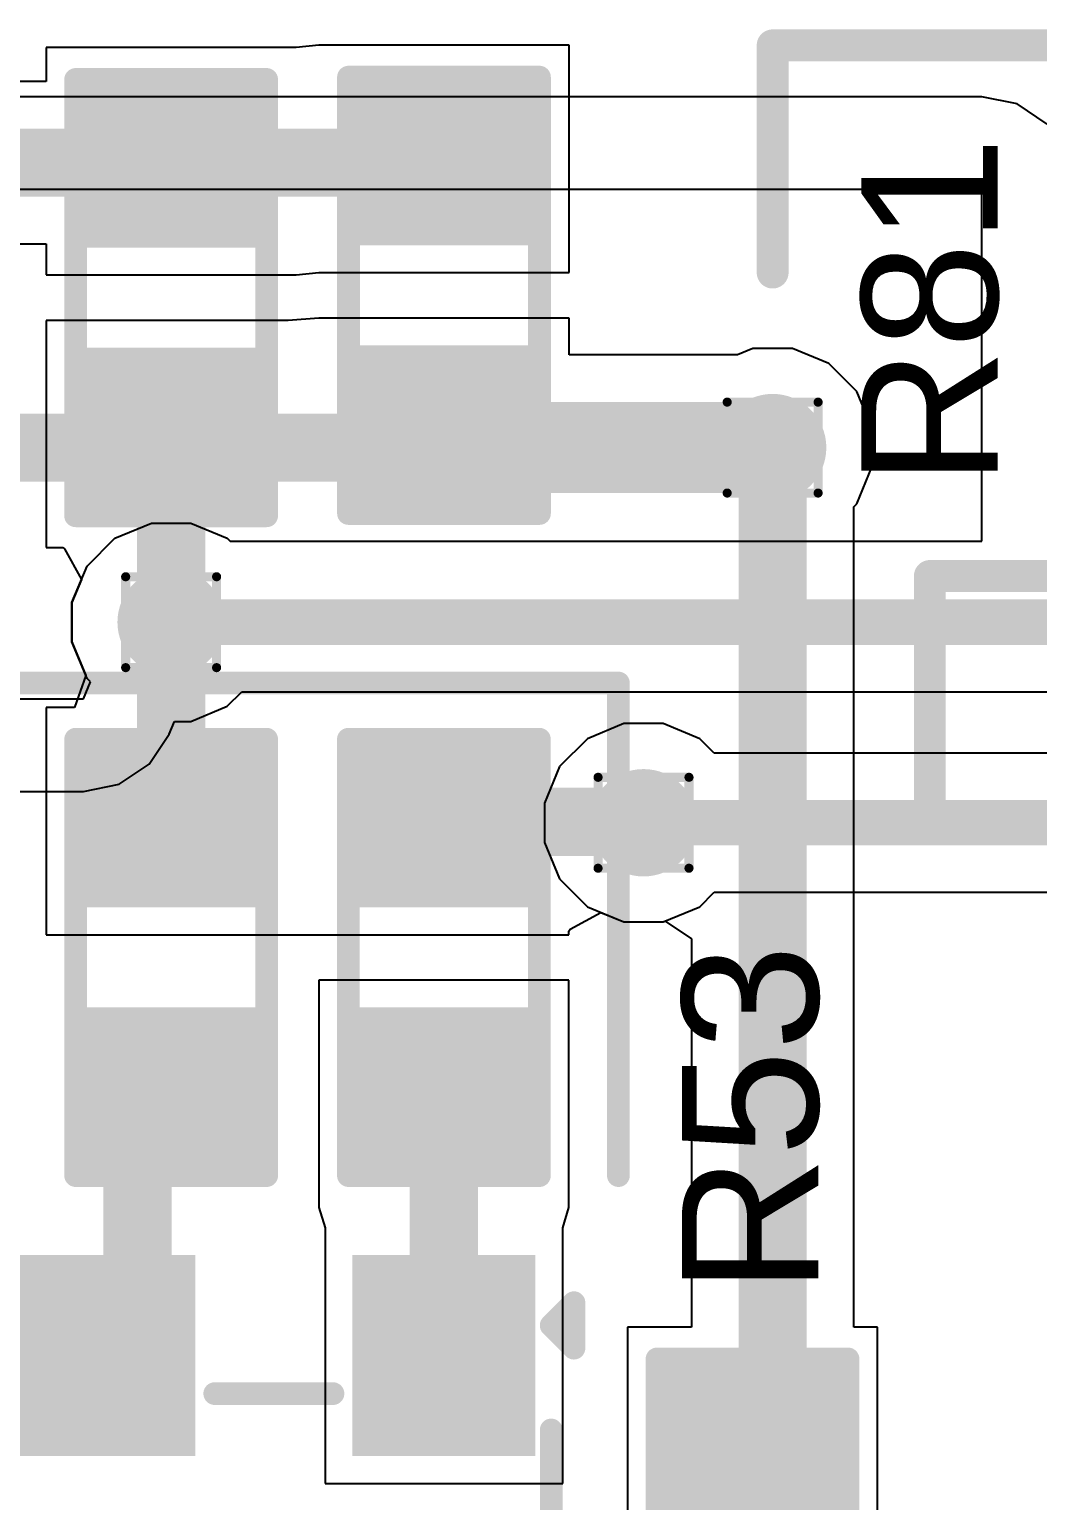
# Model space of a CAD drawing. Header units: inches. Extents: x -40 to 219, y 2 to 133.
# Drawn here: x 68.45 to 74.08, y 30.55 to 38.77 of the extents above; entities that cross this region are included whole.
import ezdxf

# ---------------------------------------------------------------- set-up
doc = ezdxf.new("R2010")
doc.units = ezdxf.units.IN
for name, color, linetype in [('Bottom Layer', 5, 'Continuous'), ('Drill Drawing', 1, 'Continuous'), ('Top Layer', 1, 'Continuous'), ('Top Overlay', 2, 'Continuous'), ('Top Paste', 8, 'Continuous'), ('Top Solder', 216, 'Continuous'), ('Via Holes', 16, 'Continuous')]:
    doc.layers.add(name, color=color, linetype=linetype)
doc.styles.add('Arial', font='', dxfattribs={"height": 0.2})
doc.styles.get('Arial').set_extended_font_data('Arial')

# ---------------------------------------------------------------- blocks, each defined once
blk = doc.blocks.new('R___0603_39')
at = {"layer": 'Top Layer'}
for points in [[(-0.381, 0.4445), (-0.381, -0.4445), (-1.143, -0.4445), (-1.143, 0.4445)], [(1.143, 0.4445), (1.143, -0.4445), (0.381, -0.4445), (0.381, 0.4445)]]:
    blk.add_hatch(color=1, dxfattribs=at).paths.add_polyline_path(points)
at = {"layer": 'Top Paste'}
for points in [[(-0.381, 0.4445), (-0.381, -0.4445), (-1.143, -0.4445), (-1.143, 0.4445)], [(1.143, 0.4445), (1.143, -0.4445), (0.381, -0.4445), (0.381, 0.4445)]]:
    blk.add_hatch(color=8, dxfattribs=at).paths.add_polyline_path(points)
at = {"layer": 'Top Solder'}
for points in [[(-0.2794, 0.5461), (-0.2794, -0.5461), (-1.2446, -0.5461), (-1.2446, 0.5461)], [(1.2446, 0.5461), (1.2446, -0.5461), (0.2794, -0.5461), (0.2794, 0.5461)]]:
    blk.add_hatch(color=216, dxfattribs=at).paths.add_polyline_path(points)
at = {"layer": 'Top Overlay'}
for points in [[(-1.2192, 0.5334, 0.127, 0.127, 0), (1.2192, 0.5334, 0.127, 0.127, 0)], [(-1.2192, 0.5334, 0.127, 0.127, 0), (-1.2192, -0.5334, 0.127, 0.127, 0)], [(1.2192, 0.5334, 0.127, 0.127, 0), (1.2192, -0.5334, 0.127, 0.127, 0)], [(-1.2192, -0.5334, 0.127, 0.127, 0), (1.2192, -0.5334, 0.127, 0.127, 0)]]:
    blk.add_lwpolyline(points, format="xyseb", dxfattribs=at)
for points in [[(-1.25095, 0.5334, 0.0635, 0.0635, 1), (-1.18745, 0.5334, 0.0635, 0.0635, 1)], [(-1.25095, 0.5334, 0.0635, 0.0635, 1), (-1.18745, 0.5334, 0.0635, 0.0635, 1)], [(1.18745, 0.5334, 0.0635, 0.0635, 1), (1.25095, 0.5334, 0.0635, 0.0635, 1)], [(1.18745, 0.5334, 0.0635, 0.0635, 1), (1.25095, 0.5334, 0.0635, 0.0635, 1)], [(-1.25095, -0.5334, 0.0635, 0.0635, 1), (-1.18745, -0.5334, 0.0635, 0.0635, 1)], [(-1.25095, -0.5334, 0.0635, 0.0635, 1), (-1.18745, -0.5334, 0.0635, 0.0635, 1)], [(1.18745, -0.5334, 0.0635, 0.0635, 1), (1.25095, -0.5334, 0.0635, 0.0635, 1)], [(1.18745, -0.5334, 0.0635, 0.0635, 1), (1.25095, -0.5334, 0.0635, 0.0635, 1)]]:
    blk.add_lwpolyline(points, format="xyseb", close=True, dxfattribs=at)
blk = doc.blocks.new('R___0603_43')
at = {"layer": 'Top Layer'}
for points in [[(-0.381, 0.4445), (-0.381, -0.4445), (-1.143, -0.4445), (-1.143, 0.4445)], [(1.143, 0.4445), (1.143, -0.4445), (0.381, -0.4445), (0.381, 0.4445)]]:
    blk.add_hatch(color=1, dxfattribs=at).paths.add_polyline_path(points)
at = {"layer": 'Top Paste'}
for points in [[(-0.381, 0.4445), (-0.381, -0.4445), (-1.143, -0.4445), (-1.143, 0.4445)], [(1.143, 0.4445), (1.143, -0.4445), (0.381, -0.4445), (0.381, 0.4445)]]:
    blk.add_hatch(color=8, dxfattribs=at).paths.add_polyline_path(points)
at = {"layer": 'Top Solder'}
for points in [[(-0.2794, 0.5461), (-0.2794, -0.5461), (-1.2446, -0.5461), (-1.2446, 0.5461)], [(1.2446, 0.5461), (1.2446, -0.5461), (0.2794, -0.5461), (0.2794, 0.5461)]]:
    blk.add_hatch(color=216, dxfattribs=at).paths.add_polyline_path(points)
at = {"layer": 'Top Overlay'}
for points in [[(1.2192, 0.5334, 0.127, 0.127, 0), (-1.2192, 0.5334, 0.127, 0.127, 0)], [(-1.2192, -0.5334, 0.127, 0.127, 0), (-1.2192, 0.5334, 0.127, 0.127, 0)], [(1.2192, -0.5334, 0.127, 0.127, 0), (1.2192, 0.5334, 0.127, 0.127, 0)], [(1.2192, -0.5334, 0.127, 0.127, 0), (-1.2192, -0.5334, 0.127, 0.127, 0)]]:
    blk.add_lwpolyline(points, format="xyseb", dxfattribs=at)
for points in [[(-1.25095, 0.5334, 0.0635, 0.0635, 1), (-1.18745, 0.5334, 0.0635, 0.0635, 1)], [(-1.25095, 0.5334, 0.0635, 0.0635, 1), (-1.18745, 0.5334, 0.0635, 0.0635, 1)], [(1.18745, 0.5334, 0.0635, 0.0635, 1), (1.25095, 0.5334, 0.0635, 0.0635, 1)], [(1.18745, 0.5334, 0.0635, 0.0635, 1), (1.25095, 0.5334, 0.0635, 0.0635, 1)], [(-1.25095, -0.5334, 0.0635, 0.0635, 1), (-1.18745, -0.5334, 0.0635, 0.0635, 1)], [(-1.25095, -0.5334, 0.0635, 0.0635, 1), (-1.18745, -0.5334, 0.0635, 0.0635, 1)], [(1.18745, -0.5334, 0.0635, 0.0635, 1), (1.25095, -0.5334, 0.0635, 0.0635, 1)], [(1.18745, -0.5334, 0.0635, 0.0635, 1), (1.25095, -0.5334, 0.0635, 0.0635, 1)]]:
    blk.add_lwpolyline(points, format="xyseb", close=True, dxfattribs=at)
blk = doc.blocks.new('R___0603_49')
at = {"layer": 'Top Layer'}
for points in [[(-0.381, 0.4445), (-0.381, -0.4445), (-1.143, -0.4445), (-1.143, 0.4445)], [(1.143, 0.4445), (1.143, -0.4445), (0.381, -0.4445), (0.381, 0.4445)]]:
    blk.add_hatch(color=1, dxfattribs=at).paths.add_polyline_path(points)
at = {"layer": 'Top Paste'}
for points in [[(-0.381, 0.4445), (-0.381, -0.4445), (-1.143, -0.4445), (-1.143, 0.4445)], [(1.143, 0.4445), (1.143, -0.4445), (0.381, -0.4445), (0.381, 0.4445)]]:
    blk.add_hatch(color=8, dxfattribs=at).paths.add_polyline_path(points)
at = {"layer": 'Top Solder'}
for points in [[(-0.2794, 0.5461), (-0.2794, -0.5461), (-1.2446, -0.5461), (-1.2446, 0.5461)], [(1.2446, 0.5461), (1.2446, -0.5461), (0.2794, -0.5461), (0.2794, 0.5461)]]:
    blk.add_hatch(color=216, dxfattribs=at).paths.add_polyline_path(points)
at = {"layer": 'Top Overlay'}
for points in [[(1.2192, 0.5334, 0.127, 0.127, 0), (-1.2192, 0.5334, 0.127, 0.127, 0)], [(-1.2192, -0.5334, 0.127, 0.127, 0), (-1.2192, 0.5334, 0.127, 0.127, 0)], [(1.2192, -0.5334, 0.127, 0.127, 0), (1.2192, 0.5334, 0.127, 0.127, 0)], [(1.2192, -0.5334, 0.127, 0.127, 0), (-1.2192, -0.5334, 0.127, 0.127, 0)]]:
    blk.add_lwpolyline(points, format="xyseb", dxfattribs=at)
for points in [[(-1.25095, 0.5334, 0.0635, 0.0635, 1), (-1.18745, 0.5334, 0.0635, 0.0635, 1)], [(-1.25095, 0.5334, 0.0635, 0.0635, 1), (-1.18745, 0.5334, 0.0635, 0.0635, 1)], [(1.18745, 0.5334, 0.0635, 0.0635, 1), (1.25095, 0.5334, 0.0635, 0.0635, 1)], [(1.18745, 0.5334, 0.0635, 0.0635, 1), (1.25095, 0.5334, 0.0635, 0.0635, 1)], [(-1.25095, -0.5334, 0.0635, 0.0635, 1), (-1.18745, -0.5334, 0.0635, 0.0635, 1)], [(-1.25095, -0.5334, 0.0635, 0.0635, 1), (-1.18745, -0.5334, 0.0635, 0.0635, 1)], [(1.18745, -0.5334, 0.0635, 0.0635, 1), (1.25095, -0.5334, 0.0635, 0.0635, 1)], [(1.18745, -0.5334, 0.0635, 0.0635, 1), (1.25095, -0.5334, 0.0635, 0.0635, 1)]]:
    blk.add_lwpolyline(points, format="xyseb", close=True, dxfattribs=at)
blk = doc.blocks.new('R___0603_65')
at = {"layer": 'Top Layer'}
for points in [[(-0.381, 0.4445), (-0.381, -0.4445), (-1.143, -0.4445), (-1.143, 0.4445)], [(1.143, 0.4445), (1.143, -0.4445), (0.381, -0.4445), (0.381, 0.4445)]]:
    blk.add_hatch(color=1, dxfattribs=at).paths.add_polyline_path(points)
at = {"layer": 'Top Paste'}
for points in [[(-0.381, 0.4445), (-0.381, -0.4445), (-1.143, -0.4445), (-1.143, 0.4445)], [(1.143, 0.4445), (1.143, -0.4445), (0.381, -0.4445), (0.381, 0.4445)]]:
    blk.add_hatch(color=8, dxfattribs=at).paths.add_polyline_path(points)
at = {"layer": 'Top Solder'}
for points in [[(-0.2794, 0.5461), (-0.2794, -0.5461), (-1.2446, -0.5461), (-1.2446, 0.5461)], [(1.2446, 0.5461), (1.2446, -0.5461), (0.2794, -0.5461), (0.2794, 0.5461)]]:
    blk.add_hatch(color=216, dxfattribs=at).paths.add_polyline_path(points)
at = {"layer": 'Top Overlay'}
for points in [[(1.2192, 0.5334, 0.127, 0.127, 0), (-1.2192, 0.5334, 0.127, 0.127, 0)], [(-1.2192, -0.5334, 0.127, 0.127, 0), (-1.2192, 0.5334, 0.127, 0.127, 0)], [(1.2192, -0.5334, 0.127, 0.127, 0), (1.2192, 0.5334, 0.127, 0.127, 0)], [(1.2192, -0.5334, 0.127, 0.127, 0), (-1.2192, -0.5334, 0.127, 0.127, 0)]]:
    blk.add_lwpolyline(points, format="xyseb", dxfattribs=at)
for points in [[(-1.25095, 0.5334, 0.0635, 0.0635, 1), (-1.18745, 0.5334, 0.0635, 0.0635, 1)], [(-1.25095, 0.5334, 0.0635, 0.0635, 1), (-1.18745, 0.5334, 0.0635, 0.0635, 1)], [(1.18745, 0.5334, 0.0635, 0.0635, 1), (1.25095, 0.5334, 0.0635, 0.0635, 1)], [(1.18745, 0.5334, 0.0635, 0.0635, 1), (1.25095, 0.5334, 0.0635, 0.0635, 1)], [(-1.25095, -0.5334, 0.0635, 0.0635, 1), (-1.18745, -0.5334, 0.0635, 0.0635, 1)], [(-1.25095, -0.5334, 0.0635, 0.0635, 1), (-1.18745, -0.5334, 0.0635, 0.0635, 1)], [(1.18745, -0.5334, 0.0635, 0.0635, 1), (1.25095, -0.5334, 0.0635, 0.0635, 1)], [(1.18745, -0.5334, 0.0635, 0.0635, 1), (1.25095, -0.5334, 0.0635, 0.0635, 1)]]:
    blk.add_lwpolyline(points, format="xyseb", close=True, dxfattribs=at)
blk = doc.blocks.new('R___0603_66')
at = {"layer": 'Top Layer'}
for points in [[(-0.381, 0.4445), (-0.381, -0.4445), (-1.143, -0.4445), (-1.143, 0.4445)], [(1.143, 0.4445), (1.143, -0.4445), (0.381, -0.4445), (0.381, 0.4445)]]:
    blk.add_hatch(color=1, dxfattribs=at).paths.add_polyline_path(points)
at = {"layer": 'Top Paste'}
for points in [[(-0.381, 0.4445), (-0.381, -0.4445), (-1.143, -0.4445), (-1.143, 0.4445)], [(1.143, 0.4445), (1.143, -0.4445), (0.381, -0.4445), (0.381, 0.4445)]]:
    blk.add_hatch(color=8, dxfattribs=at).paths.add_polyline_path(points)
at = {"layer": 'Top Solder'}
for points in [[(-0.2794, 0.5461), (-0.2794, -0.5461), (-1.2446, -0.5461), (-1.2446, 0.5461)], [(1.2446, 0.5461), (1.2446, -0.5461), (0.2794, -0.5461), (0.2794, 0.5461)]]:
    blk.add_hatch(color=216, dxfattribs=at).paths.add_polyline_path(points)
at = {"layer": 'Top Overlay'}
for points in [[(-1.2192, 0.5334, 0.127, 0.127, 0), (1.2192, 0.5334, 0.127, 0.127, 0)], [(-1.2192, 0.5334, 0.127, 0.127, 0), (-1.2192, -0.5334, 0.127, 0.127, 0)], [(1.2192, 0.5334, 0.127, 0.127, 0), (1.2192, -0.5334, 0.127, 0.127, 0)], [(-1.2192, -0.5334, 0.127, 0.127, 0), (1.2192, -0.5334, 0.127, 0.127, 0)]]:
    blk.add_lwpolyline(points, format="xyseb", dxfattribs=at)
for points in [[(-1.25095, 0.5334, 0.0635, 0.0635, 1), (-1.18745, 0.5334, 0.0635, 0.0635, 1)], [(-1.25095, 0.5334, 0.0635, 0.0635, 1), (-1.18745, 0.5334, 0.0635, 0.0635, 1)], [(1.18745, 0.5334, 0.0635, 0.0635, 1), (1.25095, 0.5334, 0.0635, 0.0635, 1)], [(1.18745, 0.5334, 0.0635, 0.0635, 1), (1.25095, 0.5334, 0.0635, 0.0635, 1)], [(-1.25095, -0.5334, 0.0635, 0.0635, 1), (-1.18745, -0.5334, 0.0635, 0.0635, 1)], [(-1.25095, -0.5334, 0.0635, 0.0635, 1), (-1.18745, -0.5334, 0.0635, 0.0635, 1)], [(1.18745, -0.5334, 0.0635, 0.0635, 1), (1.25095, -0.5334, 0.0635, 0.0635, 1)], [(1.18745, -0.5334, 0.0635, 0.0635, 1), (1.25095, -0.5334, 0.0635, 0.0635, 1)]]:
    blk.add_lwpolyline(points, format="xyseb", close=True, dxfattribs=at)
blk = doc.blocks.new('SOT_23_128')
at = {"layer": 'Top Layer'}
for points in [[(-0.41, 1.46), (0.41, 1.46), (0.41, 0.54), (-0.41, 0.54)], [(-1.36, -0.54), (-0.54, -0.54), (-0.54, -1.46), (-1.36, -1.46)], [(0.54, -0.54), (1.36, -0.54), (1.36, -1.46), (0.54, -1.46)]]:
    blk.add_hatch(color=1, dxfattribs=at).paths.add_polyline_path(points)
at = {"layer": 'Top Paste'}
for points in [[(-0.41, 1.46), (0.41, 1.46), (0.41, 0.54), (-0.41, 0.54)], [(-1.36, -0.54), (-0.54, -0.54), (-0.54, -1.46), (-1.36, -1.46)], [(0.54, -0.54), (1.36, -0.54), (1.36, -1.46), (0.54, -1.46)]]:
    blk.add_hatch(color=8, dxfattribs=at).paths.add_polyline_path(points)
at = {"layer": 'Top Solder'}
for points in [[(-0.5116, 1.5616), (0.5116, 1.5616), (0.5116, 0.4384), (-0.5116, 0.4384)], [(-1.4616, -0.4384), (-0.4384, -0.4384), (-0.4384, -1.5616), (-1.4616, -1.5616)], [(0.4384, -0.4384), (1.4616, -0.4384), (1.4616, -1.5616), (0.4384, -1.5616)]]:
    blk.add_hatch(color=216, dxfattribs=at).paths.add_polyline_path(points)
at = {"layer": 'Top Overlay'}
for points in [[(-1.5494, 0.8128, 0.127, 0.127, 0), (-1.5494, -0.5842, 0.127, 0.127, 0)], [(-0.5588, 0.8128, 0.127, 0.127, 0), (-1.5494, 0.8128, 0.127, 0.127, 0)], [(1.5494, 0.8128, 0.127, 0.127, 0), (0.5588, 0.8128, 0.127, 0.127, 0)], [(1.5494, -0.5842, 0.127, 0.127, 0), (1.5494, 0.8128, 0.127, 0.127, 0)], [(0.3302, -0.7874, 0.127, 0.127, 0), (-0.3302, -0.7874, 0.127, 0.127, 0)], [(-1.5494, -1.1684, 0.127, 0.127, 0), (-1.6764, -1.0414, 0.127, 0.127, 0)], [(-1.6764, -1.0414, 0.127, 0.127, 0), (-1.6764, -1.2954, 0.127, 0.127, 0)], [(-1.5494, -1.1684, 0.127, 0.127, 0), (-1.6764, -1.2954, 0.127, 0.127, 0)]]:
    blk.add_lwpolyline(points, format="xyseb", dxfattribs=at)
for points in [[(-1.5812, 0.8128, 0.0635, 0.0635, 1), (-1.5176, 0.8128, 0.0635, 0.0635, 1)], [(-1.5812, 0.8128, 0.0635, 0.0635, 1), (-1.5176, 0.8128, 0.0635, 0.0635, 1)], [(-0.5905, 0.8128, 0.0635, 0.0635, 1), (-0.5271, 0.8128, 0.0635, 0.0635, 1)], [(0.5271, 0.8128, 0.0635, 0.0635, 1), (0.5905, 0.8128, 0.0635, 0.0635, 1)], [(1.5176, 0.8128, 0.0635, 0.0635, 1), (1.5812, 0.8128, 0.0635, 0.0635, 1)], [(1.5176, 0.8128, 0.0635, 0.0635, 1), (1.5812, 0.8128, 0.0635, 0.0635, 1)], [(-1.5812, -0.5842, 0.0635, 0.0635, 1), (-1.5177, -0.5842, 0.0635, 0.0635, 1)], [(1.5177, -0.5842, 0.0635, 0.0635, 1), (1.5812, -0.5842, 0.0635, 0.0635, 1)], [(-0.3619, -0.7874, 0.0635, 0.0635, 1), (-0.2984, -0.7874, 0.0635, 0.0635, 1)], [(0.2984, -0.7874, 0.0635, 0.0635, 1), (0.3619, -0.7874, 0.0635, 0.0635, 1)], [(-1.7082, -1.0414, 0.0635, 0.0635, 1), (-1.6446, -1.0414, 0.0635, 0.0635, 1)], [(-1.7082, -1.0414, 0.0635, 0.0635, 1), (-1.6446, -1.0414, 0.0635, 0.0635, 1)], [(-1.5812, -1.1684, 0.0635, 0.0635, 1), (-1.5176, -1.1684, 0.0635, 0.0635, 1)], [(-1.5812, -1.1684, 0.0635, 0.0635, 1), (-1.5176, -1.1684, 0.0635, 0.0635, 1)], [(-1.7082, -1.2954, 0.0635, 0.0635, 1), (-1.6446, -1.2954, 0.0635, 0.0635, 1)], [(-1.7082, -1.2954, 0.0635, 0.0635, 1), (-1.6446, -1.2954, 0.0635, 0.0635, 1)]]:
    blk.add_lwpolyline(points, format="xyseb", close=True, dxfattribs=at)

msp = doc.modelspace()

# ---------------------------------------------------------------- hatches: boundary and pattern name
at = {"layer": 'Bottom Layer'}
h = msp.add_hatch(color=5, dxfattribs=at)
edge = h.paths.add_edge_path()
edge.add_arc((72.605, 36.4368), 0.3, 0, 360)
h = msp.add_hatch(color=5, dxfattribs=at)
edge = h.paths.add_edge_path()
edge.add_arc((69.2448, 35.4611), 0.3, 0, 360)
h = msp.add_hatch(color=5, dxfattribs=at)
edge = h.paths.add_edge_path()
edge.add_arc((71.8837, 34.3403), 0.3, 0, 360)
at = {"layer": 'Top Layer'}
h = msp.add_hatch(color=1, dxfattribs=at)
edge = h.paths.add_edge_path()
edge.add_arc((72.605, 36.4368), 0.3, 0, 360)
h = msp.add_hatch(color=1, dxfattribs=at)
edge = h.paths.add_edge_path()
edge.add_arc((69.2448, 35.4611), 0.3, 0, 360)
h = msp.add_hatch(color=1, dxfattribs=at)
edge = h.paths.add_edge_path()
edge.add_arc((71.8837, 34.3403), 0.3, 0, 360)
at = {"layer": 'Via Holes'}
h = msp.add_hatch(color=7, dxfattribs=at)
edge = h.paths.add_edge_path()
edge.add_arc((72.605, 36.4368), 0.15, 0, 360)
h = msp.add_hatch(color=7, dxfattribs=at)
edge = h.paths.add_edge_path()
edge.add_arc((69.2448, 35.4611), 0.15, 0, 360)
h = msp.add_hatch(color=7, dxfattribs=at)
edge = h.paths.add_edge_path()
edge.add_arc((71.8837, 34.3403), 0.15, 0, 360)

# ---------------------------------------------------------------- linework, layer by layer
at = {"layer": 'Bottom Layer'}
for p, q in [((73.7732, 38.3963), (66.1398, 38.3963)), ((73.9714, 38.3569), (73.7732, 38.3963)), ((74.1395, 38.2446), (73.9714, 38.3569)), ((73.7732, 37.8784), (66.1398, 37.8784)), ((73.7732, 35.9143), (73.7732, 37.8784)), ((68.931, 35.9307), (69.1346, 36.0151)), ((69.1346, 36.0151), (69.355, 36.0151)), ((69.355, 36.0151), (69.5586, 35.9307)), ((68.7751, 35.7749), (68.931, 35.9307)), ((69.5586, 35.9307), (69.5751, 35.9143)), ((69.5751, 35.9143), (73.7732, 35.9143)), ((68.6908, 35.5713), (68.7751, 35.7749)), ((68.6908, 35.3509), (68.6908, 35.5713)), ((68.7751, 35.1473), (68.6908, 35.3509)), ((68.7561, 35.0336), (68.7949, 35.1275)), ((68.7949, 35.1275), (68.7751, 35.1473)), ((63.8769, 35.0336), (68.7561, 35.0336)), ((69.5586, 34.9914), (69.6398, 35.0726)), ((69.6398, 35.0726), (86.0274, 35.0726)), ((69.355, 34.9071), (69.5586, 34.9914)), ((69.2346, 34.8354), (69.2643, 34.9071)), ((69.2643, 34.9071), (69.355, 34.9071)), ((71.7735, 34.8943), (71.5699, 34.81)), ((71.9939, 34.8943), (71.7735, 34.8943)), ((72.1976, 34.81), (71.9939, 34.8943)), ((69.1223, 34.6674), (69.2346, 34.8354)), ((71.5699, 34.81), (71.4141, 34.6541)), ((72.2788, 34.7288), (72.1976, 34.81)), ((86.7417, 34.7288), (72.2788, 34.7288)), ((68.9543, 34.5551), (69.1223, 34.6673)), ((69.1223, 34.6673), (69.1223, 34.6674)), ((71.4141, 34.6541), (71.3297, 34.4505)), ((68.7561, 34.5156), (68.9543, 34.5551)), ((64.1297, 34.5156), (68.7561, 34.5156)), ((68.7561, 34.5156), (68.7561, 34.5156)), ((71.3297, 34.4505), (71.3297, 34.2301)), ((71.3297, 34.2301), (71.4141, 34.0265)), ((71.4141, 34.0265), (71.5699, 33.8706)), ((71.5699, 33.8706), (71.7735, 33.7863)), ((71.9939, 33.7863), (72.1976, 33.8706)), ((72.1976, 33.8706), (72.2788, 33.9518)), ((72.2788, 33.9518), (86.7417, 33.9518)), ((71.7735, 33.7863), (71.9939, 33.7863))]:
    msp.add_line(p, q, dxfattribs=at)
for points in [[(62.788, 36.4368, 0.381, 0.381, 0), (72.351, 36.4368, 0.381, 0.381, 0)], [(69.2448, 35.4611, 0.254, 0.254, 0), (86.0274, 35.4611, 0.254, 0.254, 0)], [(71.8837, 34.3403, 0.254, 0.254, 0), (86.7417, 34.3403, 0.254, 0.254, 0)]]:
    msp.add_lwpolyline(points, format="xyseb", dxfattribs=at)
for points in [[(72.2558, 36.4368, 0.1905, 0.1905, 1), (72.4463, 36.4368, 0.1905, 0.1905, 1)], [(69.1813, 35.4611, 0.127, 0.127, 1), (69.3083, 35.4611, 0.127, 0.127, 1)], [(71.8202, 34.3403, 0.127, 0.127, 1), (71.9472, 34.3403, 0.127, 0.127, 1)]]:
    msp.add_lwpolyline(points, format="xyseb", close=True, dxfattribs=at)
at = {"layer": 'Drill Drawing'}
for points in [[(72.351, 36.6908, 0.0508, 0.0508, 0), (72.859, 36.6908, 0.0508, 0.0508, 0)], [(72.351, 36.1828, 0.0508, 0.0508, 0), (72.351, 36.6908, 0.0508, 0.0508, 0)], [(72.859, 36.1828, 0.0508, 0.0508, 0), (72.859, 36.6908, 0.0508, 0.0508, 0)], [(72.351, 36.1828, 0.0508, 0.0508, 0), (72.859, 36.1828, 0.0508, 0.0508, 0)], [(68.9908, 35.7151, 0.0508, 0.0508, 0), (69.4988, 35.7151, 0.0508, 0.0508, 0)], [(68.9908, 35.2071, 0.0508, 0.0508, 0), (68.9908, 35.7151, 0.0508, 0.0508, 0)], [(69.4988, 35.2071, 0.0508, 0.0508, 0), (69.4988, 35.7151, 0.0508, 0.0508, 0)], [(68.9908, 35.2071, 0.0508, 0.0508, 0), (69.4988, 35.2071, 0.0508, 0.0508, 0)], [(71.6297, 34.5943, 0.0508, 0.0508, 0), (72.1377, 34.5943, 0.0508, 0.0508, 0)], [(71.6297, 34.0863, 0.0508, 0.0508, 0), (71.6297, 34.5943, 0.0508, 0.0508, 0)], [(72.1377, 34.0863, 0.0508, 0.0508, 0), (72.1377, 34.5943, 0.0508, 0.0508, 0)], [(71.6297, 34.0863, 0.0508, 0.0508, 0), (72.1377, 34.0863, 0.0508, 0.0508, 0)]]:
    msp.add_lwpolyline(points, format="xyseb", dxfattribs=at)
for points in [[(72.3383, 36.6908, 0.0254, 0.0254, 1), (72.3637, 36.6908, 0.0254, 0.0254, 1)], [(72.3383, 36.6908, 0.0254, 0.0254, 1), (72.3637, 36.6908, 0.0254, 0.0254, 1)], [(72.8463, 36.6908, 0.0254, 0.0254, 1), (72.8717, 36.6908, 0.0254, 0.0254, 1)], [(72.8463, 36.6908, 0.0254, 0.0254, 1), (72.8717, 36.6908, 0.0254, 0.0254, 1)], [(72.3383, 36.1828, 0.0254, 0.0254, 1), (72.3637, 36.1828, 0.0254, 0.0254, 1)], [(72.3383, 36.1828, 0.0254, 0.0254, 1), (72.3637, 36.1828, 0.0254, 0.0254, 1)], [(72.8463, 36.1828, 0.0254, 0.0254, 1), (72.8717, 36.1828, 0.0254, 0.0254, 1)], [(72.8463, 36.1828, 0.0254, 0.0254, 1), (72.8717, 36.1828, 0.0254, 0.0254, 1)], [(68.9781, 35.7151, 0.0254, 0.0254, 1), (69.0035, 35.7151, 0.0254, 0.0254, 1)], [(68.9781, 35.7151, 0.0254, 0.0254, 1), (69.0035, 35.7151, 0.0254, 0.0254, 1)], [(69.4861, 35.7151, 0.0254, 0.0254, 1), (69.5115, 35.7151, 0.0254, 0.0254, 1)], [(69.4861, 35.7151, 0.0254, 0.0254, 1), (69.5115, 35.7151, 0.0254, 0.0254, 1)], [(68.9781, 35.2071, 0.0254, 0.0254, 1), (69.0035, 35.2071, 0.0254, 0.0254, 1)], [(68.9781, 35.2071, 0.0254, 0.0254, 1), (69.0035, 35.2071, 0.0254, 0.0254, 1)], [(69.4861, 35.2071, 0.0254, 0.0254, 1), (69.5115, 35.2071, 0.0254, 0.0254, 1)], [(69.4861, 35.2071, 0.0254, 0.0254, 1), (69.5115, 35.2071, 0.0254, 0.0254, 1)], [(71.617, 34.5943, 0.0254, 0.0254, 1), (71.6424, 34.5943, 0.0254, 0.0254, 1)], [(71.617, 34.5943, 0.0254, 0.0254, 1), (71.6424, 34.5943, 0.0254, 0.0254, 1)], [(72.125, 34.5943, 0.0254, 0.0254, 1), (72.1504, 34.5943, 0.0254, 0.0254, 1)], [(72.125, 34.5943, 0.0254, 0.0254, 1), (72.1504, 34.5943, 0.0254, 0.0254, 1)], [(71.617, 34.0863, 0.0254, 0.0254, 1), (71.6424, 34.0863, 0.0254, 0.0254, 1)], [(71.617, 34.0863, 0.0254, 0.0254, 1), (71.6424, 34.0863, 0.0254, 0.0254, 1)], [(72.125, 34.0863, 0.0254, 0.0254, 1), (72.1504, 34.0863, 0.0254, 0.0254, 1)], [(72.125, 34.0863, 0.0254, 0.0254, 1), (72.1504, 34.0863, 0.0254, 0.0254, 1)]]:
    msp.add_lwpolyline(points, format="xyseb", close=True, dxfattribs=at)
at = {"layer": 'Top Layer'}
for p, q in [((69.9433, 38.6718), (68.5463, 38.6718)), ((68.5463, 38.6718), (68.5463, 38.4824)), ((70.0705, 38.6847), (69.9433, 38.6718)), ((69.9433, 38.6718), (69.9433, 38.6718)), ((70.1158, 38.6847), (70.0705, 38.6847)), ((70.0705, 38.6847), (70.0705, 38.6847)), ((71.4675, 38.6847), (70.1158, 38.6847)), ((71.4675, 37.4147), (71.4675, 38.6847)), ((68.5463, 38.4824), (67.2251, 38.4824)), ((67.2251, 37.576), (68.5463, 37.576)), ((68.5463, 37.576), (68.5463, 37.4018)), ((69.9433, 37.4018), (70.0705, 37.4147)), ((70.0705, 37.4147), (70.0705, 37.4147)), ((70.0705, 37.4147), (71.4675, 37.4147)), ((68.5463, 37.4018), (69.898, 37.4018)), ((69.898, 37.4018), (69.9433, 37.4018)), ((69.9433, 37.4018), (69.9433, 37.4018)), ((70.0705, 37.1607), (69.898, 37.1478)), ((70.1158, 37.1607), (70.0705, 37.1607)), ((71.4675, 37.1607), (70.1158, 37.1607)), ((71.4675, 36.9547), (71.4675, 37.1607)), ((69.898, 37.1478), (68.5463, 37.1478)), ((68.5463, 37.1478), (68.5463, 35.8778)), ((72.4078, 36.9547), (71.4675, 36.9547)), ((72.4948, 36.9908), (72.4078, 36.9547)), ((72.7152, 36.9908), (72.4948, 36.9908)), ((72.9188, 36.9064), (72.7152, 36.9908)), ((73.0747, 36.7506), (72.9188, 36.9064)), ((73.159, 36.547), (73.0747, 36.7506)), ((73.159, 36.3266), (73.159, 36.547)), ((73.0747, 36.123), (73.159, 36.3266)), ((73.0582, 36.1065), (73.0747, 36.123)), ((73.0582, 31.522), (73.0582, 36.1065)), ((68.5463, 35.8778), (68.64, 35.8778)), ((68.64, 35.8778), (68.6499, 35.8702)), ((68.6499, 35.8702), (68.7441, 35.7)), ((68.7441, 35.7), (68.6908, 35.5713)), ((68.6908, 35.5713), (68.6908, 35.3509)), ((68.6908, 35.3509), (68.7688, 35.1627)), ((68.7688, 35.1627), (68.7052, 34.9849)), ((68.7052, 34.9849), (68.5464, 34.9849)), ((68.5464, 34.9849), (68.5464, 33.7149)), ((71.4746, 33.7453), (71.6449, 33.8396)), ((71.6449, 33.8396), (71.7735, 33.7863)), ((71.9939, 33.7863), (72.004, 33.7905)), ((72.004, 33.7905), (72.1518, 33.6917)), ((68.5464, 33.7149), (69.8924, 33.7149)), ((69.8924, 33.7149), (69.9434, 33.7149)), ((69.9434, 33.7149), (70.1186, 33.7149)), ((70.1186, 33.7149), (71.4671, 33.7149)), ((71.4671, 33.7354), (71.4746, 33.7453)), ((71.4671, 33.7149), (71.4671, 33.7354)), ((71.7735, 33.7863), (71.9939, 33.7863)), ((72.1518, 33.6917), (72.1518, 31.522)), ((71.4671, 33.4609), (70.0701, 33.4609)), ((70.0701, 33.4609), (70.0701, 32.2405)), ((71.4671, 32.2405), (71.4671, 33.4609)), ((70.0701, 32.2405), (70.0701, 32.1909)), ((71.4671, 32.1909), (71.4671, 32.2405)), ((70.0701, 32.1909), (70.0701, 32.1909)), ((70.0701, 32.1909), (70.1046, 32.077)), ((71.4326, 32.077), (71.4671, 32.1909)), ((71.4671, 32.1909), (71.4671, 32.1909)), ((70.1046, 32.077), (70.1046, 32.077)), ((70.1046, 32.077), (70.1046, 30.649)), ((71.4326, 30.649), (71.4326, 32.077)), ((71.4326, 32.077), (71.4326, 32.077)), ((72.1518, 31.522), (71.7941, 31.522)), ((71.7941, 31.522), (71.7941, 30.252)), ((73.1911, 31.522), (73.0582, 31.522)), ((73.1911, 30.252), (73.1911, 31.522)), ((70.1046, 30.649), (71.4326, 30.649))]:
    msp.add_line(p, q, dxfattribs=at)
for points in [[(70.7485, 38.0292, 0.381, 0.381, 0), (70.769, 38.0497, 0.381, 0.381, 0)], [(66.5816, 38.0292, 0.381, 0.381, 0), (70.7485, 38.0292, 0.381, 0.381, 0)], [(69.2449, 36.5256, 0.381, 0.381, 0), (69.245, 36.5257, 0.381, 0.381, 0)], [(69.2449, 34.35, 0.381, 0.381, 0), (69.2449, 36.5256, 0.381, 0.381, 0)], [(70.769, 36.5257, 0.381, 0.381, 0), (70.8579, 36.4368, 0.381, 0.381, 0)], [(70.8579, 36.4368, 0.508, 0.508, 0), (72.605, 36.4368, 0.508, 0.508, 0)], [(72.605, 30.9596, 0.381, 0.381, 0), (72.605, 36.4368, 0.381, 0.381, 0)], [(69.2448, 34.3499, 0.381, 0.381, 0), (69.2449, 34.35, 0.381, 0.381, 0)], [(70.7686, 34.3499, 0.381, 0.381, 0), (70.7734, 34.3451, 0.381, 0.381, 0)], [(70.7734, 34.3451, 0.381, 0.381, 0), (71.8789, 34.3451, 0.381, 0.381, 0)], [(71.8789, 34.3451, 0.381, 0.381, 0), (71.8837, 34.3403, 0.381, 0.381, 0)], [(69.0567, 32.6378, 0.381, 0.381, 0), (69.2448, 32.8259, 0.381, 0.381, 0)], [(70.7686, 31.363, 0.381, 0.381, 0), (70.7686, 32.8259, 0.381, 0.381, 0)], [(69.0567, 31.4278, 0.381, 0.381, 0), (69.0567, 32.6378, 0.381, 0.381, 0)], [(67.5111, 31.363, 0.381, 0.381, 0), (68.8686, 31.363, 0.381, 0.381, 0)], [(72.351, 30.9596, 0.381, 0.381, 0), (72.4236, 30.887, 0.381, 0.381, 0)]]:
    msp.add_lwpolyline(points, format="xyseb", dxfattribs=at)
for points in [[(70.6737, 38.0497, 0.1905, 0.1905, 1), (70.8642, 38.0497, 0.1905, 0.1905, 1)], [(70.6533, 38.0292, 0.1905, 0.1905, 1), (70.8438, 38.0292, 0.1905, 0.1905, 1)], [(70.6533, 38.0292, 0.1905, 0.1905, 1), (70.8438, 38.0292, 0.1905, 0.1905, 1)], [(69.1496, 36.5256, 0.1905, 0.1905, 1), (69.3401, 36.5256, 0.1905, 0.1905, 1)], [(69.1496, 36.5256, 0.1905, 0.1905, 1), (69.3401, 36.5256, 0.1905, 0.1905, 1)], [(69.1497, 36.5257, 0.1905, 0.1905, 1), (69.3402, 36.5257, 0.1905, 0.1905, 1)], [(70.6737, 36.5257, 0.1905, 0.1905, 1), (70.8642, 36.5257, 0.1905, 0.1905, 1)], [(70.7309, 36.4368, 0.254, 0.254, 1), (70.9849, 36.4368, 0.254, 0.254, 1)], [(72.478, 36.4368, 0.254, 0.254, 1), (72.732, 36.4368, 0.254, 0.254, 1)], [(70.7626, 36.4368, 0.1905, 0.1905, 1), (70.9531, 36.4368, 0.1905, 0.1905, 1)], [(72.5098, 36.4368, 0.1905, 0.1905, 1), (72.7003, 36.4368, 0.1905, 0.1905, 1)], [(69.1495, 34.3499, 0.1905, 0.1905, 1), (69.34, 34.3499, 0.1905, 0.1905, 1)], [(69.1496, 34.35, 0.1905, 0.1905, 1), (69.3401, 34.35, 0.1905, 0.1905, 1)], [(69.1496, 34.35, 0.1905, 0.1905, 1), (69.3401, 34.35, 0.1905, 0.1905, 1)], [(70.6734, 34.3499, 0.1905, 0.1905, 1), (70.8639, 34.3499, 0.1905, 0.1905, 1)], [(70.6782, 34.3451, 0.1905, 0.1905, 1), (70.8687, 34.3451, 0.1905, 0.1905, 1)], [(70.6782, 34.3451, 0.1905, 0.1905, 1), (70.8687, 34.3451, 0.1905, 0.1905, 1)], [(71.7837, 34.3451, 0.1905, 0.1905, 1), (71.9742, 34.3451, 0.1905, 0.1905, 1)], [(71.7837, 34.3451, 0.1905, 0.1905, 1), (71.9742, 34.3451, 0.1905, 0.1905, 1)], [(71.7885, 34.3403, 0.1905, 0.1905, 1), (71.979, 34.3403, 0.1905, 0.1905, 1)], [(69.1495, 32.8259, 0.1905, 0.1905, 1), (69.34, 32.8259, 0.1905, 0.1905, 1)], [(70.6734, 32.8259, 0.1905, 0.1905, 1), (70.8639, 32.8259, 0.1905, 0.1905, 1)], [(68.9615, 32.6378, 0.1905, 0.1905, 1), (69.152, 32.6378, 0.1905, 0.1905, 1)], [(68.9615, 32.6378, 0.1905, 0.1905, 1), (69.152, 32.6378, 0.1905, 0.1905, 1)], [(68.9615, 31.4278, 0.1905, 0.1905, 1), (69.152, 31.4278, 0.1905, 0.1905, 1)], [(68.7734, 31.363, 0.1905, 0.1905, 1), (68.9639, 31.363, 0.1905, 0.1905, 1)], [(70.6734, 31.363, 0.1905, 0.1905, 1), (70.8639, 31.363, 0.1905, 0.1905, 1)], [(72.2558, 30.9596, 0.1905, 0.1905, 1), (72.4463, 30.9596, 0.1905, 0.1905, 1)], [(72.3284, 30.887, 0.1905, 0.1905, 1), (72.5189, 30.887, 0.1905, 0.1905, 1)], [(72.5098, 30.9596, 0.1905, 0.1905, 1), (72.7003, 30.9596, 0.1905, 0.1905, 1)]]:
    msp.add_lwpolyline(points, format="xyseb", close=True, dxfattribs=at)
at = {"layer": 'Top Overlay'}
for points in [[(72.605, 37.4147, 0.1778, 0.1778, 0), (72.605, 38.6847, 0.1778, 0.1778, 0)], [(72.605, 38.6847, 0.1778, 0.1778, 0), (78.0113, 38.6847, 0.1778, 0.1778, 0)], [(73.4833, 34.3403, 0.1778, 0.1778, 0), (73.4833, 35.7194, 0.1778, 0.1778, 0)], [(73.4833, 35.7194, 0.1778, 0.1778, 0), (78.0113, 35.7194, 0.1778, 0.1778, 0)], [(73.4833, 34.3403, 0.127, 0.127, 0), (73.4833, 35.7194, 0.127, 0.127, 0)], [(65.0117, 35.1212, 0.127, 0.127, 0), (71.7433, 35.1212, 0.127, 0.127, 0)], [(71.7433, 32.3687, 0.127, 0.127, 0), (71.7433, 35.1212, 0.127, 0.127, 0)], [(71.8837, 34.3403, 0.1778, 0.1778, 0), (73.4833, 34.3403, 0.1778, 0.1778, 0)], [(71.8837, 34.3403, 0.127, 0.127, 0), (73.4833, 34.3403, 0.127, 0.127, 0)]]:
    msp.add_lwpolyline(points, format="xyseb", dxfattribs=at)
for points in [[(72.5606, 38.6847, 0.0889, 0.0889, 1), (72.6495, 38.6847, 0.0889, 0.0889, 1)], [(72.5606, 38.6847, 0.0889, 0.0889, 1), (72.6495, 38.6847, 0.0889, 0.0889, 1)], [(72.5606, 37.4147, 0.0889, 0.0889, 1), (72.6495, 37.4147, 0.0889, 0.0889, 1)], [(73.4388, 35.7194, 0.0889, 0.0889, 1), (73.5277, 35.7194, 0.0889, 0.0889, 1)], [(73.4388, 35.7194, 0.0889, 0.0889, 1), (73.5277, 35.7194, 0.0889, 0.0889, 1)], [(73.4515, 35.7194, 0.0635, 0.0635, 1), (73.515, 35.7194, 0.0635, 0.0635, 1)], [(71.7116, 35.1212, 0.0635, 0.0635, 1), (71.7751, 35.1212, 0.0635, 0.0635, 1)], [(71.7116, 35.1212, 0.0635, 0.0635, 1), (71.7751, 35.1212, 0.0635, 0.0635, 1)], [(71.8393, 34.3403, 0.0889, 0.0889, 1), (71.9282, 34.3403, 0.0889, 0.0889, 1)], [(71.852, 34.3403, 0.0635, 0.0635, 1), (71.9155, 34.3403, 0.0635, 0.0635, 1)], [(73.4388, 34.3403, 0.0889, 0.0889, 1), (73.5277, 34.3403, 0.0889, 0.0889, 1)], [(73.4388, 34.3403, 0.0889, 0.0889, 1), (73.5277, 34.3403, 0.0889, 0.0889, 1)], [(73.4515, 34.3403, 0.0635, 0.0635, 1), (73.515, 34.3403, 0.0635, 0.0635, 1)], [(73.4515, 34.3403, 0.0635, 0.0635, 1), (73.515, 34.3403, 0.0635, 0.0635, 1)], [(71.7116, 32.3687, 0.0635, 0.0635, 1), (71.7751, 32.3687, 0.0635, 0.0635, 1)]]:
    msp.add_lwpolyline(points, format="xyseb", close=True, dxfattribs=at)

# ---------------------------------------------------------------- block references
for name, p, rotation in [('R___0603_43', (69.2448, 37.2748), 270), ('R___0603_49', (70.769, 37.2877), 270), ('R___0603_39', (69.2449, 33.5879), 90), ('R___0603_66', (70.7686, 33.5879), 90), ('SOT_23_128', (69.8186, 30.363), 180), ('R___0603_65', (72.4926, 30.125), 270)]:
    msp.add_blockref(name, p, dxfattribs=dict(rotation=rotation))

# ---------------------------------------------------------------- texts
at = {"layer": 'Top Overlay', "style": 'Arial'}
for s, p in [('R81', (73.8625, 36.221)), ('R53', (72.8601, 31.708))]:
    msp.add_text(s, height=0.762, rotation=90, dxfattribs=at).set_placement(p)

doc.saveas('drawing.dxf')
